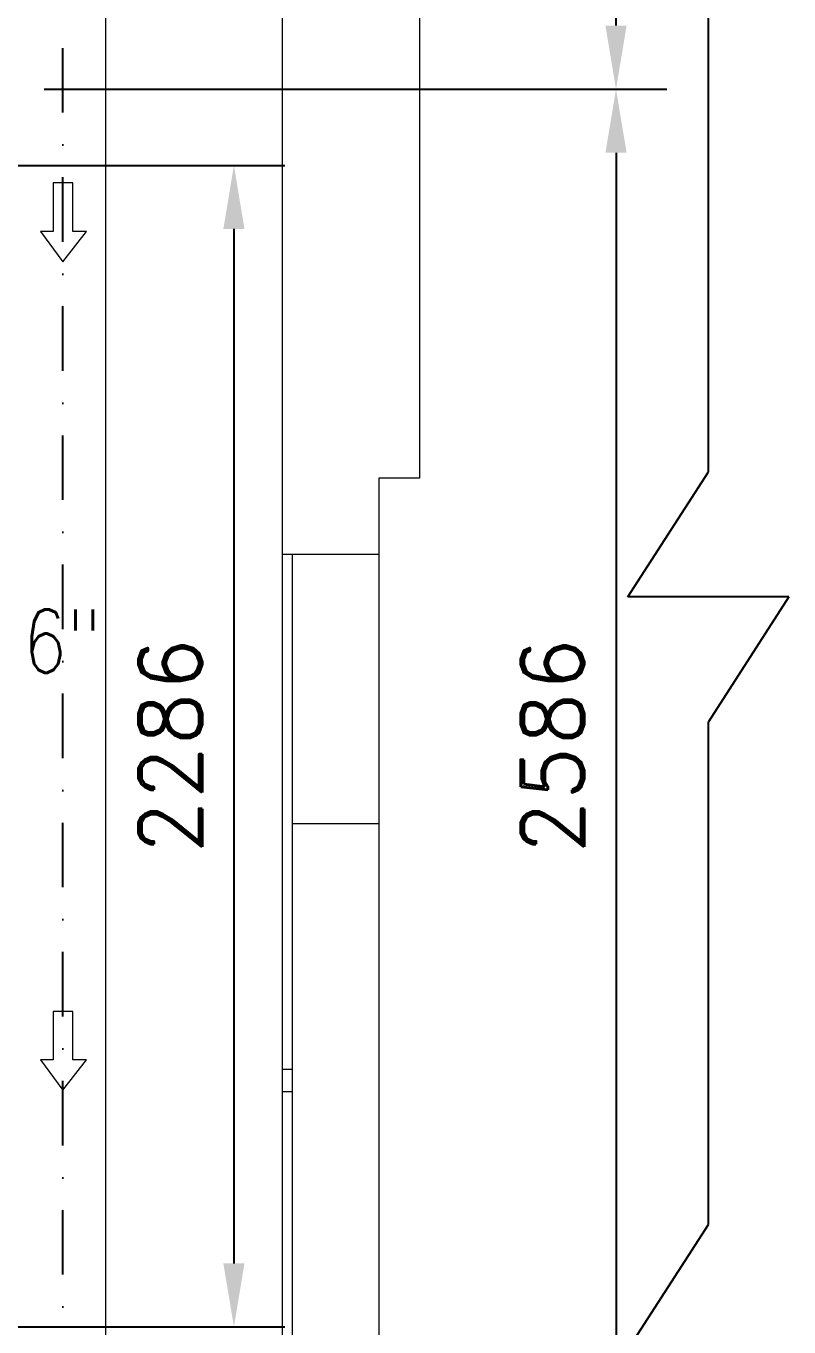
# Model space of a CAD drawing. Header units: millimetres. Extents: x -312439 to 477422, y -331570 to 212570.
# Drawn here: x 351874 to 353376, y 201899 to 204459 of the extents above; entities that cross this region are included whole.
import ezdxf

# ---------------------------------------------------------------- set-up
doc = ezdxf.new("R2010")
doc.units = ezdxf.units.MM
doc.linetypes.add('DASHDOT', pattern=[25.4, 12.7, -6.35, 0, -6.35])
doc.layers.add('ARCONDTEXTO', color=4, linetype='Continuous')
doc.styles.add('ROMAND', font='ROMAND.SHX')
doc.styles.add('ROMANS', font='romans.shx', dxfattribs={"height": 187.5})
doc.dimstyles.new('1-50 (MILIMETRO)', dxfattribs={"dimscale": 0, "dimtxt": 125, "dimasz": 125, "dimexe": 100, "dimexo": 100, "dimgap": 50, "dimtad": 0, "dimdec": 0, "dimzin": 0, "dimdsep": 46, "dimtxsty": 'ROMAND', "dimcen": -390, "dimclrd": 1, "dimclre": 1, "dimclrt": 3, "dimadec": 0, "dimazin": 0, "dimtfac": 1, "dimtdec": 0, "dimtix": 1, "dimtmove": 2, "dimatfit": 2, "dimfxl": 1, "dimtvp": 1, "dimtolj": 1, "dimtzin": 0, "dimarcsym": 0})

# ---------------------------------------------------------------- blocks, each defined once
blk = doc.blocks.new('*D11')
at = {"color": 1, "lineweight": -2, "transparency": 16777216}
for p, q in [((351909.8, 204334.8), (353135.2, 204334.8)), ((353035.2, 204209.8), (353035.2, 201873.8)), ((351909.8, 201748.8), (353135.2, 201748.8))]:
    blk.add_line(p, q, dxfattribs=at)
at = {"color": 1, "transparency": 16777216}
for points in [[(353014.4, 204209.8), (353056, 204209.8), (353035.2, 204334.8)], [(353014.4, 201873.8), (353056, 201873.8), (353035.2, 201748.8)]]:
    blk.add_solid(points, dxfattribs=at)
at = {"layer": 'Defpoints', "color": 0, "transparency": 16777216}
for p in [(351809.8, 204334.8), (351809.8, 201748.8), (353035.2, 201748.8)]:
    blk.add_point(p, dxfattribs=at)
at = {"color": 3, "transparency": 16777216, "insert": (352910.2, 203041.8), "char_height": 125, "attachment_point": 5, "rotation": 90, "style": 'ROMAND'}
blk.add_mtext('\\A1;2586', dxfattribs=at)
blk = doc.blocks.new('*D12')
at = {"color": 1, "lineweight": -2, "transparency": 16777216}
for p, q in [((351759.8, 204184.8), (352383.3, 204184.8)), ((352283.3, 204059.8), (352283.3, 202023.8)), ((351759.8, 201898.8), (352383.3, 201898.8))]:
    blk.add_line(p, q, dxfattribs=at)
at = {"color": 1, "transparency": 16777216}
for points in [[(352262.5, 204059.8), (352304.1, 204059.8), (352283.3, 204184.8)], [(352262.5, 202023.8), (352304.1, 202023.8), (352283.3, 201898.8)]]:
    blk.add_solid(points, dxfattribs=at)
at = {"layer": 'Defpoints', "color": 0, "transparency": 16777216}
for p in [(351659.8, 204184.8), (351659.8, 201898.8), (352283.3, 201898.8)]:
    blk.add_point(p, dxfattribs=at)
at = {"color": 3, "transparency": 16777216, "insert": (352158.3, 203041.8), "char_height": 125, "attachment_point": 5, "rotation": 90, "style": 'ROMAND'}
blk.add_mtext('\\A1;2286', dxfattribs=at)
blk = doc.blocks.new('*D5')
at = {"color": 1, "lineweight": -2, "transparency": 16777216}
for p, q in [((352748.5, 205636.2), (353135.2, 205636.2)), ((353035.2, 204459.8), (353035.2, 205511.2)), ((352748.5, 204334.8), (353135.2, 204334.8))]:
    blk.add_line(p, q, dxfattribs=at)
at = {"color": 1, "transparency": 16777216}
for points in [[(353014.4, 205511.2), (353056, 205511.2), (353035.2, 205636.2)], [(353014.4, 204459.8), (353056, 204459.8), (353035.2, 204334.8)]]:
    blk.add_solid(points, dxfattribs=at)
at = {"layer": 'Defpoints', "color": 0, "transparency": 16777216}
for p in [(352648.5, 205636.2), (353035.2, 205636.2), (352648.5, 204334.8)]:
    blk.add_point(p, dxfattribs=at)
at = {"color": 3, "transparency": 16777216, "insert": (352910.2, 204985.5), "char_height": 125, "attachment_point": 5, "rotation": 90, "style": 'ROMAND'}
blk.add_mtext('\\A1;1301', dxfattribs=at)

msp = doc.modelspace()

# ---------------------------------------------------------------- linework, layer by layer
at = {"color": 1, "linetype": 'Continuous', "lineweight": 0}
for p, q in [((352648.512, 209854.437, 0), (352648.512, 203569.437, 0)), ((352378.512, 209494.437, 0), (352378.512, 200628.55, 0)), ((352568.512, 203569.437, 0), (352568.512, 198204.437, 0)), ((352648.512, 203569.437, 0), (352568.512, 203569.437, 0)), ((352378.512, 203419.437, 0), (352568.512, 203419.437, 0)), ((352398.512, 200628.55, 0), (352398.512, 203419.437, 0)), ((352398.512, 202889.437, 0), (352568.512, 202889.437, 0)), ((352398.512, 202405.648, 0), (352378.512, 202405.648, 0)), ((352378.512, 202362.384, 0), (352398.512, 202362.384, 0))]:
    msp.add_line(p, q, dxfattribs=at)
at = {"color": 6, "linetype": 'DASHDOT', "ltscale": 10}
msp.add_line((351946.834, 200223.058, 0), (351946.834, 204736.097, 0), dxfattribs=at)
at = {"color": 5, "linetype": 'Continuous', "lineweight": 0}
msp.add_line((352030.984, 200628.55, 0), (352030.984, 204736.097, 0), dxfattribs=at)
at = {"color": 2}
for p, q in [((353216.986, 203581.644, 0), (353216.986, 204570.383, 0)), ((353058.412, 203335.478, 0), (353216.986, 203581.644, 0)), ((353375.56, 203335.478, 0), (353058.412, 203335.478, 0)), ((353375.56, 203335.478, 0), (353216.986, 203089.313, 0)), ((353216.986, 202100.574, 0), (353216.986, 203089.313, 0)), ((353058.412, 201854.408, 0), (353216.986, 202100.574, 0))]:
    msp.add_line(p, q, dxfattribs=at)
at = {"color": 4, "linetype": 'Continuous', "lineweight": 0}
for p, q in [((351927.657, 204150.108, 0), (351927.657, 204054.788, 0)), ((351966.012, 204150.108, 0), (351927.657, 204150.108, 0)), ((351966.012, 204054.788, 0), (351966.012, 204150.108, 0)), ((351902.98, 204054.788, 0), (351946.834, 203994.71, 0)), ((351927.657, 204054.788, 0), (351902.98, 204054.788, 0)), ((351946.834, 203994.71, 0), (351993.134, 204054.788, 0)), ((351993.134, 204054.788, 0), (351966.012, 204054.788, 0)), ((351927.657, 202519.836, 0), (351927.657, 202424.516, 0)), ((351966.012, 202519.836, 0), (351927.657, 202519.836, 0)), ((351966.012, 202424.516, 0), (351966.012, 202519.836, 0)), ((351902.98, 202424.516, 0), (351946.834, 202364.438, 0)), ((351927.657, 202424.516, 0), (351902.98, 202424.516, 0)), ((351946.834, 202364.438, 0), (351993.134, 202424.516, 0)), ((351993.134, 202424.516, 0), (351966.012, 202424.516, 0))]:
    msp.add_line(p, q, dxfattribs=at)

# ---------------------------------------------------------------- texts
at = {"layer": 'ARCONDTEXTO', "linetype": 'Continuous', "lineweight": -3, "style": 'ROMANS', "width": 0.8}
msp.add_text('6"', height=125, dxfattribs=at).set_placement((351868.545, 203186.005, 0))

# ---------------------------------------------------------------- dimensions: what is measured, and where the dimension line sits
for base, p1, p2, picture, middle in [((353035.202, 205636.197, 0), (352648.512, 204334.812, 0), (352648.512, 205636.197, 0), '*D5', (352910.202, 204985.505, 0)), ((353035.202, 201748.812, 0), (351809.752, 204334.812, 0), (351809.752, 201748.812, 0), '*D11', (352910.202, 203041.812, 0)), ((352283.297, 201898.812, 0), (351659.752, 204184.812, 0), (351659.752, 201898.812, 0), '*D12', (352158.297, 203041.812, 0))]:
    dim = msp.add_linear_dim(base=base, p1=p1, p2=p2, angle=90, dimstyle='1-50 (MILIMETRO)', override={"dimscale": 1})
    dim.commit()
    dim.dimension.update_dxf_attribs({"geometry": picture, "text_midpoint": middle})

doc.saveas('drawing.dxf')
